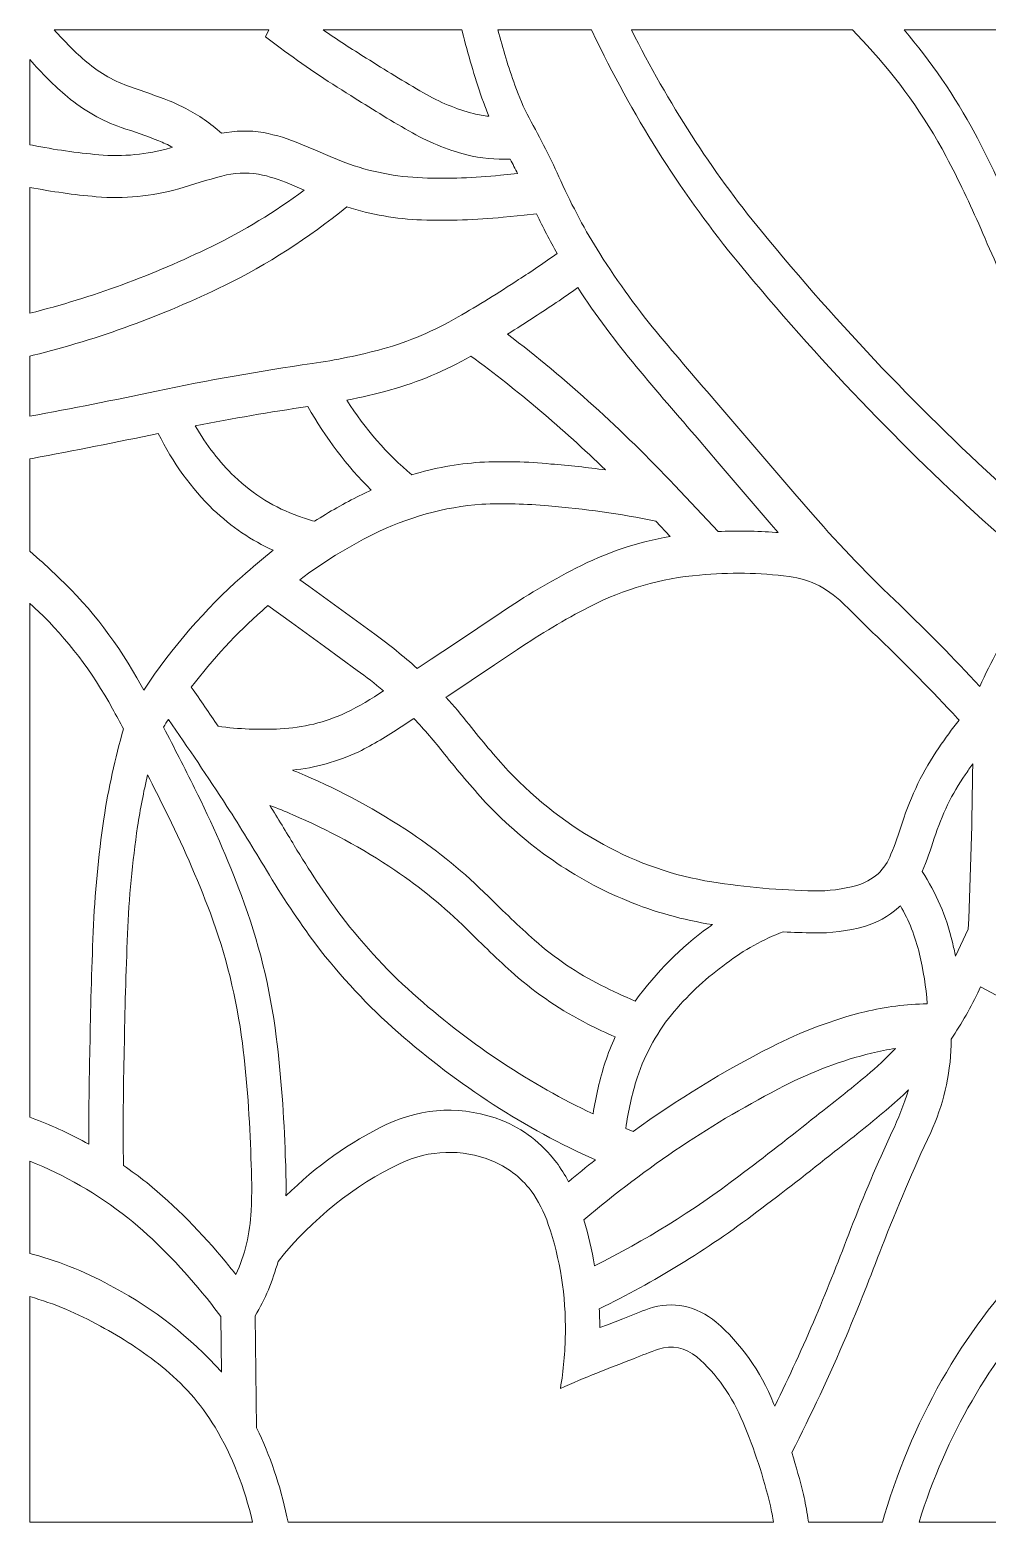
# Model space of a CAD drawing. Header units: millimetres. Extents: x -1200 to 1200, y -590 to 590.
# Drawn here: x -1200 to -443, y -590 to 590 of the extents above; entities that cross this region are included whole.
import ezdxf

# ---------------------------------------------------------------- set-up
doc = ezdxf.new("R2010")
doc.units = ezdxf.units.MM
doc.header["$MEASUREMENT"] = 0
doc.layers.add('Layer 1', color=7, linetype='Continuous')

msp = doc.modelspace()

# ---------------------------------------------------------------- linework, layer by layer
at = {"layer": 'Layer 1', "color": 250, "lineweight": 9}
for points, knots in [([(-814.572, 476.2654), (-814.572, 476.2654), (-828.1441, 474.9803), (-828.1441, 474.9803), (-848.5998, 472.8612), (-869.1363, 472.1714), (-889.6545, 472.9198), (-910.5185, 473.6458), (-931.2206, 477.7082), (-951.2237, 485.0124), (-951.2237, 485.0124), (-962.8017, 489.8189), (-962.8017, 489.8189), (-962.8017, 489.8189), (-974.365, 494.693), (-974.365, 494.693), (-974.365, 494.693), (-985.9062, 499.6346), (-985.9062, 499.6346), (-995.4976, 503.7466), (-1005.3723, 506.7766), (-1015.4124, 508.6973), (-1026.4386, 510.564), (-1037.6303, 510.3746), (-1048.6123, 508.1337), (-1057.2802, 516.0738), (-1066.7207, 522.6567), (-1076.7168, 527.7336), (-1081.0764, 530.0511), (-1085.5171, 532.1207), (-1090.0313, 533.9333), (-1100.156, 537.7477), (-1110.325, 541.3818), (-1120.5344, 544.8401), (-1132.7894, 549.0107), (-1144.4116, 555.5981), (-1154.9447, 564.3407), (-1164.0505, 572.1004), (-1172.6852, 580.6582), (-1180.7865, 589.9419), (-1180.7865, 589.9419), (-1011.1447, 589.9373), (-1011.1447, 589.9373), (-1011.1447, 589.9373), (-1013.9223, 584.3013), (-1013.9223, 584.3013), (-1013.9223, 584.3013), (-1002.3075, 575.703), (-1002.3075, 575.703), (-984.1145, 562.2351), (-965.4911, 549.6645), (-946.4776, 538.0182), (-931.3015, 528.2746), (-915.9524, 518.9459), (-900.4414, 510.0319), (-885.8614, 501.5328), (-870.5123, 495.1844), (-854.7106, 491.1174), (-843.416, 488.4077), (-831.9151, 487.2443), (-820.4107, 487.6502), (-818.4314, 483.8808), (-816.4814, 480.0843), (-814.572, 476.2609)], [0, 0, 0, 0, 0.047619048, 0.047619048, 0.047619048, 0.095238095, 0.095238095, 0.095238095, 0.142857143, 0.142857143, 0.142857143, 0.19047619, 0.19047619, 0.19047619, 0.238095238, 0.238095238, 0.238095238, 0.285714286, 0.285714286, 0.285714286, 0.333333333, 0.333333333, 0.333333333, 0.380952381, 0.380952381, 0.380952381, 0.428571429, 0.428571429, 0.428571429, 0.476190476, 0.476190476, 0.476190476, 0.523809524, 0.523809524, 0.523809524, 0.571428571, 0.571428571, 0.571428571, 0.619047619, 0.619047619, 0.619047619, 0.666666667, 0.666666667, 0.666666667, 0.714285714, 0.714285714, 0.714285714, 0.761904762, 0.761904762, 0.761904762, 0.80952381, 0.80952381, 0.80952381, 0.857142857, 0.857142857, 0.857142857, 0.904761905, 0.904761905, 0.904761905, 0.952380952, 0.952380952, 0.952380952, 1, 1, 1, 1]), ([(-837.2646, 521.5701), (-841.3078, 522.0479), (-845.329, 522.7648), (-849.3135, 523.7162), (-862.9812, 527.2557), (-876.2589, 532.7609), (-888.8744, 540.1193), (-904.1243, 548.8845), (-919.2158, 558.0599), (-934.138, 567.6457), (-945.6977, 574.72), (-957.1102, 582.1506), (-968.3645, 589.9283), (-968.3645, 589.9283), (-858.5516, 589.9373), (-858.5516, 589.9373), (-858.5516, 589.9373), (-857.3375, 585.0724), (-857.3375, 585.0724), (-852.8969, 567.2985), (-847.6432, 549.8448), (-841.6022, 532.7925), (-840.2372, 529.005), (-838.7913, 525.2673), (-837.2646, 521.579)], [0, 0, 0, 0, 0.125, 0.125, 0.125, 0.25, 0.25, 0.25, 0.375, 0.375, 0.375, 0.5, 0.5, 0.5, 0.625, 0.625, 0.625, 0.75, 0.75, 0.75, 0.875, 0.875, 0.875, 1, 1, 1, 1]), ([(-830.1456, 589.9373), (-830.1456, 589.9373), (-756.233, 589.9373), (-756.233, 589.9373), (-756.233, 589.9373), (-752.0941, 581.4247), (-752.0941, 581.4247), (-720.8551, 517.1604), (-683.1188, 458.0136), (-639.7574, 405.3641), (-577.6068, 329.8998), (-511.023, 260.1438), (-440.5284, 196.6415), (-426.2316, 183.8726), (-411.6772, 171.5409), (-396.8799, 159.6647), (-404.9077, 149.335), (-412.4718, 138.4777), (-419.5357, 127.138), (-430.4, 109.1478), (-440.3592, 90.3685), (-449.3546, 70.8904), (-469.8286, 92.9927), (-490.814, 114.369), (-512.2923, 134.9924), (-536.1843, 157.5501), (-559.2005, 181.4693), (-581.2749, 206.6557), (-581.2749, 206.6557), (-595.5791, 223.1625), (-595.5791, 223.1625), (-595.5791, 223.1625), (-609.8355, 239.7009), (-609.8355, 239.7009), (-609.8355, 239.7009), (-624.0478, 256.2933), (-624.0478, 256.2933), (-624.0478, 256.2933), (-638.2195, 272.9399), (-638.2195, 272.9399), (-638.2195, 272.9399), (-652.3508, 289.6316), (-652.3508, 289.6316), (-669.0501, 308.6498), (-685.5397, 327.943), (-701.8048, 347.5159), (-718.9604, 367.9859), (-734.9606, 389.8627), (-749.6953, 412.993), (-761.1041, 431.2042), (-771.3798, 450.4433), (-780.4303, 470.5436), (-788.1489, 487.5825), (-796.5151, 504.1705), (-805.5032, 520.2489), (-809.7562, 528.5272), (-813.5087, 537.175), (-816.739, 546.1251), (-821.8051, 560.4406), (-826.2789, 575.0628), (-830.1418, 589.9373)], [0, 0, 0, 0, 0.05, 0.05, 0.05, 0.1, 0.1, 0.1, 0.15, 0.15, 0.15, 0.2, 0.2, 0.2, 0.25, 0.25, 0.25, 0.3, 0.3, 0.3, 0.35, 0.35, 0.35, 0.4, 0.4, 0.4, 0.45, 0.45, 0.45, 0.5, 0.5, 0.5, 0.55, 0.55, 0.55, 0.6, 0.6, 0.6, 0.65, 0.65, 0.65, 0.7, 0.7, 0.7, 0.75, 0.75, 0.75, 0.8, 0.8, 0.8, 0.85, 0.85, 0.85, 0.9, 0.9, 0.9, 0.95, 0.95, 0.95, 1, 1, 1, 1]), ([(-724.582, 589.9373), (-724.582, 589.9373), (-549.8225, 589.9373), (-549.8225, 589.9373), (-549.8225, 589.9373), (-538.2187, 577.4434), (-538.2187, 577.4434), (-514.3158, 551.716), (-493.3084, 522.1968), (-475.7555, 489.6836), (-466.0575, 471.2154), (-456.9886, 452.2649), (-448.5672, 432.8769), (-439.3475, 411.5006), (-429.8187, 390.3316), (-419.9845, 369.3701), (-405.6656, 338.4441), (-388.5211, 309.6237), (-368.8785, 283.4544), (-356.9952, 267.7773), (-344.4459, 252.8801), (-331.2859, 238.8216), (-337.0142, 231.1025), (-342.8639, 223.5186), (-348.8313, 216.0746), (-358.0363, 205.0235), (-367.3775, 194.1437), (-376.8512, 183.4352), (-393.0464, 196.2132), (-408.9326, 209.5684), (-424.4951, 223.4781), (-494.3863, 286.4438), (-560.3668, 355.7129), (-621.866, 430.6902), (-661.1439, 478.5784), (-695.6351, 532.0486), (-724.5857, 589.9419)], [0, 0, 0, 0, 0.083333333, 0.083333333, 0.083333333, 0.166666667, 0.166666667, 0.166666667, 0.25, 0.25, 0.25, 0.333333333, 0.333333333, 0.333333333, 0.416666667, 0.416666667, 0.416666667, 0.5, 0.5, 0.5, 0.583333333, 0.583333333, 0.583333333, 0.666666667, 0.666666667, 0.666666667, 0.75, 0.75, 0.75, 0.833333333, 0.833333333, 0.833333333, 0.916666667, 0.916666667, 0.916666667, 1, 1, 1, 1]), ([(-221.7636, 501.641), (-214.6225, 492.0958), (-208.3424, 481.6309), (-203.0298, 470.4354), (-196.3339, 455.0468), (-191.9522, 438.2965), (-190.1053, 421.0052), (-188.5048, 407.1135), (-187.8058, 393.0866), (-188.0119, 379.0596), (-213.872, 370.5469), (-237.7492, 354.7706), (-257.7559, 332.9568), (-277.5126, 311.4182), (-296.0882, 288.3059), (-313.3577, 263.7644), (-325.8114, 277.088), (-337.6911, 291.1961), (-348.949, 306.0302), (-367.1972, 330.3552), (-383.1276, 357.1557), (-396.4348, 385.8995), (-406.1181, 406.5499), (-415.5071, 427.4077), (-424.5907, 448.4685), (-433.3911, 468.7311), (-442.872, 488.5338), (-453.0115, 507.8361), (-469.1296, 537.7207), (-487.959, 565.2605), (-509.1468, 589.9373), (-509.1468, 589.9373), (-283.9399, 589.9373), (-283.9399, 589.9373), (-283.9399, 589.9373), (-276.6554, 579.2695), (-276.6554, 579.2695), (-276.6554, 579.2695), (-261.1922, 556.6532), (-261.1922, 556.6532), (-261.1922, 556.6532), (-245.7034, 534.073), (-245.7034, 534.073), (-245.7034, 534.073), (-233.7206, 517.8638), (-233.7206, 517.8638), (-233.7206, 517.8638), (-221.7636, 501.641), (-221.7636, 501.641)], [0, 0, 0, 0, 0.0625, 0.0625, 0.0625, 0.125, 0.125, 0.125, 0.1875, 0.1875, 0.1875, 0.25, 0.25, 0.25, 0.3125, 0.3125, 0.3125, 0.375, 0.375, 0.375, 0.4375, 0.4375, 0.4375, 0.5, 0.5, 0.5, 0.5625, 0.5625, 0.5625, 0.625, 0.625, 0.625, 0.6875, 0.6875, 0.6875, 0.75, 0.75, 0.75, 0.8125, 0.8125, 0.8125, 0.875, 0.875, 0.875, 0.9375, 0.9375, 0.9375, 1, 1, 1, 1]), ([(-1197.8832, 498.6742), (-1197.8832, 498.6742), (-1200.0501, 499.098), (-1200.0501, 499.098), (-1200.0501, 499.098), (-1200.0501, 566.4869), (-1200.0501, 566.4869), (-1190.7495, 555.7379), (-1180.805, 545.8545), (-1170.3012, 536.9181), (-1157.292, 526.0924), (-1142.9363, 517.945), (-1127.7822, 512.7869), (-1117.9002, 509.4413), (-1108.055, 505.9199), (-1098.2503, 502.2317), (-1094.5381, 500.7303), (-1090.8848, 499.0214), (-1087.3014, 497.1096), (-1087.3014, 497.1096), (-1088.8761, 496.6047), (-1088.8761, 496.6047), (-1107.4443, 491.3203), (-1126.5644, 489.4987), (-1145.5815, 491.1986), (-1163.0939, 492.7406), (-1180.5474, 495.2385), (-1197.8832, 498.6742)], [0, 0, 0, 0, 0.111111111, 0.111111111, 0.111111111, 0.222222222, 0.222222222, 0.222222222, 0.333333333, 0.333333333, 0.333333333, 0.444444444, 0.444444444, 0.444444444, 0.555555556, 0.555555556, 0.555555556, 0.666666667, 0.666666667, 0.666666667, 0.777777778, 0.777777778, 0.777777778, 0.888888889, 0.888888889, 0.888888889, 1, 1, 1, 1]), ([(-983.1984, 463.2439), (-1006.5091, 445.9886), (-1030.9344, 431.0959), (-1056.2206, 418.7147), (-1102.8087, 395.9948), (-1150.9383, 378.3112), (-1200.0428, 365.8758), (-1200.0428, 365.8758), (-1200.0501, 465.4126), (-1200.0501, 465.4126), (-1182.6371, 462.04), (-1165.1174, 459.5737), (-1147.5351, 458.0227), (-1125.6778, 456.0703), (-1103.71, 458.1895), (-1082.3678, 464.3125), (-1071.0694, 467.9331), (-1059.7121, 471.2786), (-1048.3033, 474.3401), (-1038.7965, 476.8966), (-1028.9955, 477.3881), (-1019.3527, 475.7874), (-1011.0306, 474.1733), (-1002.8447, 471.6528), (-994.8906, 468.2486), (-994.8906, 468.2486), (-983.1984, 463.2439), (-983.1984, 463.2439)], [0, 0, 0, 0, 0.111111111, 0.111111111, 0.111111111, 0.222222222, 0.222222222, 0.222222222, 0.333333333, 0.333333333, 0.333333333, 0.444444444, 0.444444444, 0.444444444, 0.555555556, 0.555555556, 0.555555556, 0.666666667, 0.666666667, 0.666666667, 0.777777778, 0.777777778, 0.777777778, 0.888888889, 0.888888889, 0.888888889, 1, 1, 1, 1]), ([(-783.3073, 413.0697), (-793.3659, 405.8961), (-803.568, 399.0156), (-813.895, 392.4463), (-829.5863, 382.0624), (-845.513, 372.2197), (-861.6567, 362.9361), (-880.6408, 351.8668), (-900.5666, 343.4038), (-921.0701, 337.6911), (-939.5611, 332.6773), (-958.2507, 328.8223), (-977.0618, 326.135), (-1018.2085, 320.1698), (-1059.2154, 312.8926), (-1100.0531, 304.3078), (-1133.3266, 297.2379), (-1166.6589, 290.6009), (-1200.0501, 284.4058), (-1200.0501, 284.4058), (-1200.0501, 331.9288), (-1200.0501, 331.9288), (-1200.0501, 331.9288), (-1197.3497, 332.6051), (-1197.3497, 332.6051), (-1145.7103, 345.4643), (-1095.1194, 363.9415), (-1046.1584, 387.8248), (-1012.3183, 404.3902), (-979.9756, 425.2074), (-949.6417, 449.9564), (-930.2861, 443.8154), (-910.4302, 440.3661), (-890.4455, 439.6762), (-868.9413, 438.8917), (-847.4224, 439.6086), (-825.9882, 441.8224), (-825.9882, 441.8224), (-809.4545, 443.3915), (-809.4545, 443.3915), (-809.4545, 443.3915), (-799.5209, 444.3834), (-799.5209, 444.3834), (-794.4402, 433.7021), (-789.0283, 423.2596), (-783.3, 413.0787)], [0, 0, 0, 0, 0.066666667, 0.066666667, 0.066666667, 0.133333333, 0.133333333, 0.133333333, 0.2, 0.2, 0.2, 0.266666667, 0.266666667, 0.266666667, 0.333333333, 0.333333333, 0.333333333, 0.4, 0.4, 0.4, 0.466666667, 0.466666667, 0.466666667, 0.533333333, 0.533333333, 0.533333333, 0.6, 0.6, 0.6, 0.666666667, 0.666666667, 0.666666667, 0.733333333, 0.733333333, 0.733333333, 0.8, 0.8, 0.8, 0.866666667, 0.866666667, 0.866666667, 0.933333333, 0.933333333, 0.933333333, 1, 1, 1, 1]), ([(-608.5883, 192.4889), (-609.2174, 192.543), (-609.8466, 192.5926), (-610.4757, 192.6377), (-625.6923, 193.7785), (-640.9457, 193.9813), (-656.1807, 193.2464), (-656.1807, 193.2464), (-690.4439, 229.7183), (-690.4439, 229.7183), (-731.8335, 273.7876), (-775.9896, 313.7763), (-822.5151, 349.3284), (-815.3704, 353.8102), (-808.2661, 358.3821), (-801.1986, 363.0442), (-789.6464, 370.4027), (-778.2522, 378.1263), (-767.0274, 386.2151), (-752.6753, 364.2346), (-737.2306, 343.3678), (-720.7742, 323.7273), (-704.4097, 304.0462), (-687.8318, 284.6403), (-671.0368, 265.5094), (-671.0368, 265.5094), (-656.8614, 248.7681), (-656.8614, 248.7681), (-656.8614, 248.7681), (-642.6639, 232.0944), (-642.6639, 232.0944), (-642.6639, 232.0944), (-628.4222, 215.4659), (-628.4222, 215.4659), (-628.4222, 215.4659), (-614.1437, 198.9005), (-614.1437, 198.9005), (-614.1437, 198.9005), (-608.5883, 192.4889), (-608.5883, 192.4889)], [0, 0, 0, 0, 0.076923077, 0.076923077, 0.076923077, 0.153846154, 0.153846154, 0.153846154, 0.230769231, 0.230769231, 0.230769231, 0.307692308, 0.307692308, 0.307692308, 0.384615385, 0.384615385, 0.384615385, 0.461538462, 0.461538462, 0.461538462, 0.538461538, 0.538461538, 0.538461538, 0.615384615, 0.615384615, 0.615384615, 0.692307692, 0.692307692, 0.692307692, 0.769230769, 0.769230769, 0.769230769, 0.846153846, 0.846153846, 0.846153846, 0.923076923, 0.923076923, 0.923076923, 1, 1, 1, 1]), ([(-851.4841, 332.0641), (-814.4837, 304.8308), (-778.9292, 274.7344), (-745.0486, 241.9688), (-759.419, 243.9662), (-773.8227, 245.5353), (-788.2557, 246.6669), (-806.9085, 248.5427), (-825.635, 249.0025), (-844.332, 248.0421), (-862.4735, 246.7661), (-880.4788, 243.4477), (-898.1236, 238.1228), (-917.6706, 254.4447), (-935.0468, 274.3782), (-949.6233, 297.2064), (-938.06, 299.4518), (-926.5555, 302.1345), (-915.1247, 305.2411), (-893.179, 311.3415), (-871.8404, 320.3276), (-851.4731, 332.0506)], [0, 0, 0, 0, 0.142857143, 0.142857143, 0.142857143, 0.285714286, 0.285714286, 0.285714286, 0.428571429, 0.428571429, 0.428571429, 0.571428571, 0.571428571, 0.571428571, 0.714285714, 0.714285714, 0.714285714, 0.857142857, 0.857142857, 0.857142857, 1, 1, 1, 1]), ([(-930.2861, 226.012), (-933.2588, 224.6594), (-936.2131, 223.2526), (-939.149, 221.7828), (-951.4002, 215.6778), (-963.4161, 208.883), (-975.1523, 201.4119), (-979.4311, 202.5752), (-983.6694, 203.9323), (-987.8635, 205.4744), (-1006.1595, 211.931), (-1023.3077, 222.5448), (-1038.4065, 236.7611), (-1050.2053, 248.2676), (-1060.6207, 261.758), (-1069.3475, 276.8265), (-1039.7421, 282.6338), (-1010.0483, 287.7424), (-980.2846, 292.161), (-966.2858, 267.2858), (-949.4467, 245.0122), (-930.2788, 226.0076)], [0, 0, 0, 0, 0.142857143, 0.142857143, 0.142857143, 0.285714286, 0.285714286, 0.285714286, 0.428571429, 0.428571429, 0.428571429, 0.571428571, 0.571428571, 0.571428571, 0.714285714, 0.714285714, 0.714285714, 0.857142857, 0.857142857, 0.857142857, 1, 1, 1, 1]), ([(-1192.1438, 170.7068), (-1192.1438, 170.7068), (-1200.0501, 177.6504), (-1200.0501, 177.6504), (-1200.0501, 177.6504), (-1200.0501, 250.7655), (-1200.0501, 250.7655), (-1200.0501, 250.7655), (-1198.0267, 251.1397), (-1198.0267, 251.1397), (-1164.8231, 257.2807), (-1131.6747, 263.8546), (-1098.5851, 270.8613), (-1087.1174, 247.7716), (-1072.4048, 227.3557), (-1055.1242, 210.5558), (-1040.7244, 196.9616), (-1024.7278, 186.136), (-1007.668, 178.4485), (-1016.0673, 171.9061), (-1024.2753, 165.0076), (-1032.2773, 157.7619), (-1061.3382, 132.1428), (-1087.489, 101.9201), (-1110.0564, 67.865), (-1110.0564, 67.865), (-1112.091, 71.6028), (-1112.091, 71.6028), (-1129.7652, 103.8589), (-1151.5159, 132.4404), (-1176.5446, 156.2831), (-1181.6512, 161.2427), (-1186.8533, 166.0491), (-1192.1438, 170.7068)], [0, 0, 0, 0, 0.090909091, 0.090909091, 0.090909091, 0.181818182, 0.181818182, 0.181818182, 0.272727273, 0.272727273, 0.272727273, 0.363636364, 0.363636364, 0.363636364, 0.454545455, 0.454545455, 0.454545455, 0.545454545, 0.545454545, 0.545454545, 0.636363636, 0.636363636, 0.636363636, 0.727272727, 0.727272727, 0.727272727, 0.818181818, 0.818181818, 0.818181818, 0.909090909, 0.909090909, 0.909090909, 1, 1, 1, 1]), ([(-827.6584, 129.2616), (-827.6584, 129.2616), (-846.0097, 116.912), (-846.0097, 116.912), (-846.0097, 116.912), (-864.3792, 104.6255), (-864.3792, 104.6255), (-864.3792, 104.6255), (-882.7709, 92.3975), (-882.7709, 92.3975), (-882.7709, 92.3975), (-893.9259, 85.0256), (-893.9259, 85.0256), (-904.7313, 94.715), (-915.9156, 103.7597), (-927.4348, 112.1326), (-927.4348, 112.1326), (-953.4789, 131.0922), (-953.4789, 131.0922), (-953.4789, 131.0922), (-979.5562, 149.9933), (-979.5562, 149.9933), (-979.5562, 149.9933), (-986.7892, 155.21), (-986.7892, 155.21), (-968.3203, 169.0205), (-948.9684, 180.9824), (-928.9285, 190.974), (-901.5452, 204.6538), (-872.4989, 212.711), (-842.9781, 214.8211), (-825.3922, 215.7184), (-807.7731, 215.272), (-790.2313, 213.491), (-761.7958, 211.2817), (-733.467, 207.2959), (-705.3662, 201.5471), (-705.3662, 201.5471), (-693.9537, 189.4049), (-693.9537, 189.4049), (-719.6446, 185.0313), (-744.7544, 176.5773), (-768.6572, 164.2501), (-788.8296, 153.9114), (-808.5237, 142.229), (-827.6584, 129.2616)], [0, 0, 0, 0, 0.066666667, 0.066666667, 0.066666667, 0.133333333, 0.133333333, 0.133333333, 0.2, 0.2, 0.2, 0.266666667, 0.266666667, 0.266666667, 0.333333333, 0.333333333, 0.333333333, 0.4, 0.4, 0.4, 0.466666667, 0.466666667, 0.466666667, 0.533333333, 0.533333333, 0.533333333, 0.6, 0.6, 0.6, 0.666666667, 0.666666667, 0.666666667, 0.733333333, 0.733333333, 0.733333333, 0.8, 0.8, 0.8, 0.866666667, 0.866666667, 0.866666667, 0.933333333, 0.933333333, 0.933333333, 1, 1, 1, 1]), ([(-554.4765, 133.6758), (-546.0589, 125.1676), (-537.5234, 116.8309), (-528.8813, 108.6654), (-507.7451, 88.3621), (-487.0871, 67.3194), (-466.9368, 45.5598), (-466.9368, 45.5598), (-465.616, 44.1486), (-465.616, 44.1486), (-471.2597, 37.2005), (-476.6017, 29.9007), (-481.631, 22.2807), (-493.967, 4.5566), (-503.7753, -15.5798), (-510.6478, -37.2988), (-513.2121, -45.6943), (-516.1664, -53.9048), (-519.4959, -61.8854), (-521.8727, -67.9047), (-525.3678, -73.162), (-529.698, -77.229), (-534.7236, -81.6341), (-540.4152, -84.7768), (-546.4342, -86.4811), (-557.5045, -89.6102), (-568.8507, -91.0575), (-580.208, -90.7961), (-607.2381, -90.3271), (-634.2278, -87.96), (-661.0335, -83.6992), (-720.4983, -74.2577), (-776.4495, -43.7239), (-821.9743, 4.1057), (-832.6546, 15.8422), (-842.9854, 28.0476), (-852.9447, 40.7038), (-858.8164, 48.1524), (-864.8944, 55.3485), (-871.1708, 62.2921), (-871.1708, 62.2921), (-869.6919, 63.2479), (-869.6919, 63.2479), (-869.6919, 63.2479), (-851.2855, 75.4894), (-851.2855, 75.4894), (-851.2855, 75.4894), (-832.9085, 87.7805), (-832.9085, 87.7805), (-832.9085, 87.7805), (-814.5537, 100.1346), (-814.5537, 100.1346), (-796.2687, 112.5294), (-777.4465, 123.6932), (-758.1682, 133.5721), (-730.3949, 147.8966), (-700.863, 156.4589), (-670.794, 158.8982), (-647.1928, 161.1075), (-623.4738, 160.7333), (-599.9278, 157.789), (-583.3904, 155.7195), (-567.7507, 147.5314), (-555.0984, 134.3251), (-555.0984, 134.3251), (-554.5023, 133.6938), (-554.5023, 133.6938)], [0, 0, 0, 0, 0.045454545, 0.045454545, 0.045454545, 0.090909091, 0.090909091, 0.090909091, 0.136363636, 0.136363636, 0.136363636, 0.181818182, 0.181818182, 0.181818182, 0.227272727, 0.227272727, 0.227272727, 0.272727273, 0.272727273, 0.272727273, 0.318181818, 0.318181818, 0.318181818, 0.363636364, 0.363636364, 0.363636364, 0.409090909, 0.409090909, 0.409090909, 0.454545455, 0.454545455, 0.454545455, 0.5, 0.5, 0.5, 0.545454545, 0.545454545, 0.545454545, 0.590909091, 0.590909091, 0.590909091, 0.636363636, 0.636363636, 0.636363636, 0.681818182, 0.681818182, 0.681818182, 0.727272727, 0.727272727, 0.727272727, 0.772727273, 0.772727273, 0.772727273, 0.818181818, 0.818181818, 0.818181818, 0.863636364, 0.863636364, 0.863636364, 0.909090909, 0.909090909, 0.909090909, 0.954545455, 0.954545455, 0.954545455, 1, 1, 1, 1]), ([(-1200.0391, 136.5209), (-1197.7728, 134.4153), (-1195.5212, 132.2781), (-1193.2916, 130.1093), (-1170.5329, 108.4625), (-1150.7433, 82.4826), (-1134.6805, 53.1707), (-1131.7814, 47.8548), (-1128.9043, 42.5254), (-1126.042, 37.178), (-1132.7379, 14.0116), (-1137.9364, -9.7634), (-1141.5934, -33.9308), (-1145.9716, -63.4184), (-1148.7603, -93.2263), (-1149.9449, -123.1604), (-1151.2546, -153.9286), (-1152.123, -184.7239), (-1152.5534, -215.5327), (-1153.2376, -240.6964), (-1153.5136, -265.8782), (-1153.3812, -291.0555), (-1167.2623, -283.3905), (-1181.515, -276.7941), (-1196.0657, -271.3114), (-1196.0657, -271.3114), (-1200.0501, -269.8099), (-1200.0501, -269.8099), (-1200.0501, -269.8099), (-1200.0501, 136.5299), (-1200.0501, 136.5299)], [0, 0, 0, 0, 0.1, 0.1, 0.1, 0.2, 0.2, 0.2, 0.3, 0.3, 0.3, 0.4, 0.4, 0.4, 0.5, 0.5, 0.5, 0.6, 0.6, 0.6, 0.7, 0.7, 0.7, 0.8, 0.8, 0.8, 0.9, 0.9, 0.9, 1, 1, 1, 1]), ([(-920.6212, 67.4231), (-930.1168, 60.9304), (-939.9289, 55.1591), (-950.0022, 50.1453), (-966.6978, 42.4127), (-984.3132, 38.0707), (-1002.1457, 37.2861), (-1018.5506, 36.4295), (-1034.9887, 37.1013), (-1051.3091, 39.3016), (-1058.2992, 49.6449), (-1065.3448, 59.9385), (-1072.4416, 70.1781), (-1055.4333, 92.668), (-1036.6149, 113.0118), (-1016.2844, 130.8848), (-1014.8421, 132.1969), (-1013.3926, 133.491), (-1011.9357, 134.776), (-1011.9357, 134.776), (-993.3417, 121.3396), (-993.3417, 121.3396), (-993.3417, 121.3396), (-967.3013, 102.4657), (-967.3013, 102.4657), (-967.3013, 102.4657), (-941.2938, 83.5331), (-941.2938, 83.5331), (-934.2669, 78.4247), (-927.3722, 73.0501), (-920.6212, 67.4141)], [0, 0, 0, 0, 0.1, 0.1, 0.1, 0.2, 0.2, 0.2, 0.3, 0.3, 0.3, 0.4, 0.4, 0.4, 0.5, 0.5, 0.5, 0.6, 0.6, 0.6, 0.7, 0.7, 0.7, 0.8, 0.8, 0.8, 0.9, 0.9, 0.9, 1, 1, 1, 1]), ([(-997.6609, -332.0452), (-997.4622, -321.4946), (-997.6462, -310.9394), (-998.2127, -300.4113), (-999.0994, -268.8811), (-1001.454, -237.4366), (-1005.2582, -206.2355), (-1010.155, -167.6174), (-1019.4152, -130.0363), (-1032.7813, -94.5564), (-1043.7339, -65.3708), (-1056.1176, -37.0283), (-1069.8699, -9.6823), (-1077.883, 6.5269), (-1086.0652, 22.6055), (-1094.4204, 38.5532), (-1093.1401, 40.6632), (-1091.8266, 42.7418), (-1090.4801, 44.7888), (-1074.7999, 22.123), (-1059.3883, -0.8179), (-1044.2489, -24.0293), (-1033.6385, -40.6714), (-1023.2267, -57.5074), (-1013.021, -74.5282), (-1000.8875, -94.863), (-987.8745, -114.3863), (-974.034, -133.0166), (-954.2957, -158.8116), (-932.5303, -182.1584), (-909.0542, -202.7231), (-861.046, -244.8761), (-808.5751, -278.7734), (-753.0653, -303.4863), (-760.2248, -309.1133), (-767.3144, -314.8711), (-774.3377, -320.7552), (-777.2185, -315.3626), (-780.4265, -310.2451), (-783.9327, -305.4432), (-795.6837, -290.1447), (-810.4294, -278.796), (-826.7754, -272.4701), (-856.701, -260.4857), (-889.0732, -261.5949), (-918.3953, -275.6354), (-947.0258, -289.3376), (-973.7543, -308.3558), (-997.6609, -332.0363)], [0, 0, 0, 0, 0.0625, 0.0625, 0.0625, 0.125, 0.125, 0.125, 0.1875, 0.1875, 0.1875, 0.25, 0.25, 0.25, 0.3125, 0.3125, 0.3125, 0.375, 0.375, 0.375, 0.4375, 0.4375, 0.4375, 0.5, 0.5, 0.5, 0.5625, 0.5625, 0.5625, 0.625, 0.625, 0.625, 0.6875, 0.6875, 0.6875, 0.75, 0.75, 0.75, 0.8125, 0.8125, 0.8125, 0.875, 0.875, 0.875, 0.9375, 0.9375, 0.9375, 1, 1, 1, 1]), ([(-906.5745, 38.9499), (-906.5745, 38.9499), (-896.6594, 45.4606), (-896.6594, 45.4606), (-888.2417, 36.6594), (-880.1772, 27.3713), (-872.4879, 17.6232), (-861.9989, 4.2951), (-851.1163, -8.5596), (-839.8583, -20.9182), (-807.0852, -55.4107), (-769.1724, -81.7694), (-728.1948, -98.5422), (-706.2418, -107.5464), (-683.6265, -113.8812), (-660.6619, -117.4568), (-661.6994, -118.2232), (-662.7294, -118.9942), (-663.7596, -119.7742), (-685.411, -135.3072), (-704.9247, -154.9205), (-721.5909, -177.902), (-730.726, -174.056), (-739.7656, -169.8628), (-748.6946, -165.3314), (-767.274, -156.0342), (-784.9188, -144.1264), (-801.2612, -129.847), (-813.6302, -118.7012), (-825.7564, -107.163), (-837.6324, -95.2372), (-856.6864, -76.4219), (-877.0537, -59.6987), (-898.5026, -45.2569), (-925.6137, -27.0909), (-953.9168, -11.7428), (-983.1175, 0.6385), (-986.2189, 2.0317), (-989.3388, 3.3753), (-992.4734, 4.6693), (-974.5417, 6.4638), (-956.9152, 11.3469), (-940.0981, 19.1787), (-928.59, 24.8823), (-917.3947, 31.4878), (-906.5745, 38.9499)], [0, 0, 0, 0, 0.066666667, 0.066666667, 0.066666667, 0.133333333, 0.133333333, 0.133333333, 0.2, 0.2, 0.2, 0.266666667, 0.266666667, 0.266666667, 0.333333333, 0.333333333, 0.333333333, 0.4, 0.4, 0.4, 0.466666667, 0.466666667, 0.466666667, 0.533333333, 0.533333333, 0.533333333, 0.6, 0.6, 0.6, 0.666666667, 0.666666667, 0.666666667, 0.733333333, 0.733333333, 0.733333333, 0.8, 0.8, 0.8, 0.866666667, 0.866666667, 0.866666667, 0.933333333, 0.933333333, 0.933333333, 1, 1, 1, 1]), ([(-1126.0935, -307.9005), (-1126.4762, -277.3396), (-1126.2481, -246.7698), (-1125.4165, -216.2225), (-1124.9971, -185.7654), (-1124.1399, -155.3218), (-1122.8412, -124.9008), (-1121.7155, -96.4096), (-1119.0628, -68.04), (-1114.9017, -39.977), (-1112.8158, -26.2206), (-1110.1963, -12.5905), (-1107.0544, 0.8639), (-1102.3083, -8.4108), (-1097.6212, -17.726), (-1092.9966, -27.0909), (-1079.7998, -53.3187), (-1067.92, -80.5114), (-1057.4164, -108.5067), (-1045.1246, -141.1326), (-1036.6002, -175.7062), (-1032.0933, -211.2133), (-1028.4252, -241.3096), (-1026.1626, -271.636), (-1025.3238, -302.048), (-1024.5585, -315.9577), (-1024.5255, -329.9171), (-1025.2318, -343.8313), (-1025.9971, -361.533), (-1030.0808, -378.7882), (-1037.1594, -394.2445), (-1039.6464, -391.0612), (-1042.185, -387.9321), (-1044.7714, -384.8661), (-1064.0092, -361.2399), (-1085.094, -339.9943), (-1107.7276, -321.4315), (-1113.7391, -316.7198), (-1119.8612, -312.2244), (-1126.0899, -307.9636), (-1126.0899, -307.9636), (-1126.0935, -307.9005), (-1126.0935, -307.9005)], [0, 0, 0, 0, 0.071428571, 0.071428571, 0.071428571, 0.142857143, 0.142857143, 0.142857143, 0.214285714, 0.214285714, 0.214285714, 0.285714286, 0.285714286, 0.285714286, 0.357142857, 0.357142857, 0.357142857, 0.428571429, 0.428571429, 0.428571429, 0.5, 0.5, 0.5, 0.571428571, 0.571428571, 0.571428571, 0.642857143, 0.642857143, 0.642857143, 0.714285714, 0.714285714, 0.714285714, 0.785714286, 0.785714286, 0.785714286, 0.857142857, 0.857142857, 0.857142857, 0.928571429, 0.928571429, 0.928571429, 1, 1, 1, 1]), ([(-468.504, -142.4492), (-469.24, -138.7384), (-470.0529, -135.0547), (-470.9396, -131.398), (-475.7739, -111.0452), (-483.8643, -92.081), (-494.7469, -75.6058), (-491.2039, -67.0075), (-488.0472, -58.1747), (-485.2916, -49.1525), (-479.4861, -30.8603), (-471.1898, -13.898), (-460.7633, 1.0082), (-458.8392, 3.9028), (-456.8892, 6.7659), (-454.9099, 9.6065), (-455.3404, -33.9939), (-456.5103, -77.5852), (-458.4234, -121.1269), (-458.4234, -121.1269), (-468.504, -142.4492), (-468.504, -142.4492)], [0, 0, 0, 0, 0.142857143, 0.142857143, 0.142857143, 0.285714286, 0.285714286, 0.285714286, 0.428571429, 0.428571429, 0.428571429, 0.571428571, 0.571428571, 0.571428571, 0.714285714, 0.714285714, 0.714285714, 0.857142857, 0.857142857, 0.857142857, 1, 1, 1, 1]), ([(-737.4955, -206.3031), (-740.4241, -212.7463), (-743.0325, -219.4013), (-745.3172, -226.2276), (-749.5371, -239.47), (-752.7636, -253.1543), (-754.9564, -267.1136), (-804.0315, -243.9428), (-850.5128, -213.2106), (-893.2636, -175.6702), (-915.235, -156.431), (-935.6097, -134.5858), (-954.0933, -110.459), (-967.2313, -92.7574), (-979.5893, -74.2081), (-991.1121, -54.8923), (-997.4917, -44.2559), (-1003.9521, -33.6873), (-1010.4862, -23.1907), (-1004.3384, -25.4722), (-998.2422, -27.9746), (-992.2158, -30.7024), (-964.3764, -42.484), (-937.3867, -57.1151), (-911.5375, -74.429), (-891.5344, -87.9014), (-872.5321, -103.5019), (-854.7549, -121.0457), (-842.4741, -133.3683), (-829.9358, -145.2942), (-817.1511, -156.8143), (-799.0757, -172.6222), (-779.5693, -185.8015), (-759.0144, -196.0951), (-751.9027, -199.7022), (-744.7249, -203.1064), (-737.4882, -206.3076)], [0, 0, 0, 0, 0.083333333, 0.083333333, 0.083333333, 0.166666667, 0.166666667, 0.166666667, 0.25, 0.25, 0.25, 0.333333333, 0.333333333, 0.333333333, 0.416666667, 0.416666667, 0.416666667, 0.5, 0.5, 0.5, 0.583333333, 0.583333333, 0.583333333, 0.666666667, 0.666666667, 0.666666667, 0.75, 0.75, 0.75, 0.833333333, 0.833333333, 0.833333333, 0.916666667, 0.916666667, 0.916666667, 1, 1, 1, 1]), ([(-729.0594, -278.5705), (-727.2199, -264.9043), (-724.2251, -251.5041), (-720.1193, -238.5953), (-713.4675, -218.7565), (-703.4458, -200.87), (-690.7309, -186.1261), (-678.3324, -171.5716), (-664.5727, -158.8613), (-649.7424, -148.261), (-635.6663, -137.494), (-620.4865, -129.0579), (-604.6039, -123.1739), (-596.6277, -123.6203), (-588.6441, -123.9134), (-580.6605, -124.0487), (-567.0958, -124.3597), (-553.5532, -122.6238), (-540.3342, -118.886), (-530.6803, -116.1627), (-521.5783, -111.0903), (-513.5543, -103.9708), (-513.0613, -103.5109), (-512.5757, -103.0465), (-512.0937, -102.5731), (-505.3315, -114.1698), (-500.2176, -127.0966), (-496.9764, -140.7854), (-493.8639, -153.6085), (-491.8183, -166.7878), (-490.8765, -180.1114), (-507.4212, -180.445), (-523.9071, -182.5506), (-540.1539, -186.4102), (-565.5616, -192.6865), (-590.3953, -202.0287), (-614.3019, -214.2973), (-651.821, -233.4688), (-688.2217, -255.7605), (-723.2612, -281.0189), (-723.2612, -281.0189), (-729.0594, -278.5705), (-729.0594, -278.5705)], [0, 0, 0, 0, 0.071428571, 0.071428571, 0.071428571, 0.142857143, 0.142857143, 0.142857143, 0.214285714, 0.214285714, 0.214285714, 0.285714286, 0.285714286, 0.285714286, 0.357142857, 0.357142857, 0.357142857, 0.428571429, 0.428571429, 0.428571429, 0.5, 0.5, 0.5, 0.571428571, 0.571428571, 0.571428571, 0.642857143, 0.642857143, 0.642857143, 0.714285714, 0.714285714, 0.714285714, 0.785714286, 0.785714286, 0.785714286, 0.857142857, 0.857142857, 0.857142857, 0.928571429, 0.928571429, 0.928571429, 1, 1, 1, 1]), ([(-449.7003, -168.9881), (-449.7003, -168.9881), (-448.6188, -166.7112), (-448.6188, -166.7112), (-448.6188, -166.7112), (-436.4484, -173.3617), (-436.4484, -173.3617), (-436.4484, -173.3617), (-412.5271, -186.3561), (-412.5271, -186.3561), (-412.5271, -186.3561), (-388.5874, -199.3054), (-388.5874, -199.3054), (-388.5874, -199.3054), (-364.6293, -212.2052), (-364.6293, -212.2052), (-339.1958, -225.9301), (-313.1076, -237.7387), (-286.5005, -247.5814), (-261.7367, -256.3781), (-236.5719, -263.3894), (-211.1348, -268.579), (-230.6082, -271.9742), (-249.7541, -277.7094), (-268.3112, -285.7035), (-317.5298, -307.2467), (-363.4299, -338.7589), (-404.1278, -378.946), (-458.7177, -432.7183), (-500.3464, -503.6241), (-524.5768, -584.1607), (-524.5768, -584.1607), (-526.3059, -589.9095), (-526.3059, -589.9095), (-526.3059, -589.9095), (-584.6154, -589.9095), (-584.6154, -589.9095), (-584.6154, -589.9095), (-585.1121, -586.7488), (-585.1121, -586.7488), (-586.1092, -580.4499), (-587.3049, -574.1962), (-588.7029, -568.01), (-591.3556, -556.8057), (-594.4166, -545.7546), (-597.8748, -534.8838), (-582.5479, -504.7874), (-568.148, -474.0056), (-554.701, -442.5926), (-545.0398, -419.3), (-535.6949, -395.8135), (-526.6702, -372.1422), (-514.7573, -341.4371), (-501.9027, -311.2911), (-488.1283, -281.7808), (-478.2867, -260.6886), (-472.7129, -237.0263), (-471.8742, -212.7552), (-471.8484, -211.1501), (-471.8667, -209.5404), (-471.9256, -207.9353), (-463.6441, -195.7345), (-456.2123, -182.7084), (-449.7003, -168.9881)], [0, 0, 0, 0, 0.047619048, 0.047619048, 0.047619048, 0.095238095, 0.095238095, 0.095238095, 0.142857143, 0.142857143, 0.142857143, 0.19047619, 0.19047619, 0.19047619, 0.238095238, 0.238095238, 0.238095238, 0.285714286, 0.285714286, 0.285714286, 0.333333333, 0.333333333, 0.333333333, 0.380952381, 0.380952381, 0.380952381, 0.428571429, 0.428571429, 0.428571429, 0.476190476, 0.476190476, 0.476190476, 0.523809524, 0.523809524, 0.523809524, 0.571428571, 0.571428571, 0.571428571, 0.619047619, 0.619047619, 0.619047619, 0.666666667, 0.666666667, 0.666666667, 0.714285714, 0.714285714, 0.714285714, 0.761904762, 0.761904762, 0.761904762, 0.80952381, 0.80952381, 0.80952381, 0.857142857, 0.857142857, 0.857142857, 0.904761905, 0.904761905, 0.904761905, 0.952380952, 0.952380952, 0.952380952, 1, 1, 1, 1]), ([(-762.2409, -350.9237), (-712.5956, -308.933), (-659.4883, -273.4215), (-603.8129, -244.9798), (-581.5913, -233.5725), (-558.4977, -224.884), (-534.8818, -219.0405), (-528.6422, -217.5617), (-522.3583, -216.3668), (-516.0413, -215.4605), (-523.2266, -223.094), (-530.7797, -230.1864), (-538.6639, -236.7017), (-551.824, -247.7573), (-565.1606, -258.4882), (-578.6738, -268.8856), (-598.8572, -285.0903), (-619.2392, -300.9298), (-639.8089, -316.3906), (-676.0992, -343.8809), (-714.2254, -367.5703), (-753.7718, -387.1881), (-755.8357, -374.852), (-758.6722, -362.7323), (-762.2593, -350.9327)], [0, 0, 0, 0, 0.125, 0.125, 0.125, 0.25, 0.25, 0.25, 0.375, 0.375, 0.375, 0.5, 0.5, 0.5, 0.625, 0.625, 0.625, 0.75, 0.75, 0.75, 0.875, 0.875, 0.875, 1, 1, 1, 1]), ([(-749.6438, -436.1405), (-749.6548, -431.1537), (-749.7947, -426.1715), (-750.0633, -421.1937), (-706.7827, -400.2593), (-665.1098, -374.6537), (-625.5304, -344.679), (-604.8541, -329.1325), (-584.369, -313.2164), (-564.0753, -296.9305), (-550.3487, -286.3573), (-536.7912, -275.4505), (-523.4106, -264.219), (-517.2958, -259.16), (-511.3579, -253.7856), (-505.6111, -248.1134), (-509.3123, -259.6696), (-513.683, -270.892), (-518.6903, -281.6862), (-530.3051, -306.5704), (-541.1436, -331.9821), (-551.1874, -357.8718), (-560.0909, -381.223), (-569.3069, -404.3938), (-578.832, -427.3753), (-589.0966, -451.3398), (-599.9314, -474.9299), (-611.3182, -498.1188), (-611.6346, -497.438), (-611.94, -496.7436), (-612.2342, -496.0447), (-622.7234, -470.3038), (-638.3483, -448.2376), (-657.6671, -431.8932), (-673.0934, -418.8446), (-692.4379, -414.8769), (-710.4875, -421.0765), (-717.5219, -423.5067), (-724.49, -426.2211), (-731.3809, -429.2149), (-731.3809, -429.2149), (-737.4809, -431.4829), (-737.4809, -431.4829), (-737.4809, -431.4829), (-743.566, -433.7914), (-743.566, -433.7914), (-743.566, -433.7914), (-749.6438, -436.1405), (-749.6438, -436.1405)], [0, 0, 0, 0, 0.0625, 0.0625, 0.0625, 0.125, 0.125, 0.125, 0.1875, 0.1875, 0.1875, 0.25, 0.25, 0.25, 0.3125, 0.3125, 0.3125, 0.375, 0.375, 0.375, 0.4375, 0.4375, 0.4375, 0.5, 0.5, 0.5, 0.5625, 0.5625, 0.5625, 0.625, 0.625, 0.625, 0.6875, 0.6875, 0.6875, 0.75, 0.75, 0.75, 0.8125, 0.8125, 0.8125, 0.875, 0.875, 0.875, 0.9375, 0.9375, 0.9375, 1, 1, 1, 1]), ([(-1020.9126, -515.3064), (-1020.9126, -515.3064), (-1022.0973, -426.7531), (-1022.0973, -426.7531), (-1014.1615, -413.7226), (-1008.0175, -399.1906), (-1003.9116, -383.7254), (-976.5724, -349.9047), (-943.6889, -323.5506), (-907.4502, -306.408), (-884.2646, -295.4381), (-858.684, -294.64), (-835.0718, -304.1401), (-823.2104, -308.6986), (-812.4896, -316.8956), (-803.9285, -327.9422), (-798.2333, -335.8056), (-793.6271, -344.7692), (-790.3012, -354.4631), (-780.949, -381.7821), (-776.3538, -411.2067), (-776.8174, -440.8296), (-776.9867, -455.3887), (-778.3, -469.898), (-780.7356, -484.1459), (-761.6449, -475.7415), (-742.374, -467.9682), (-722.9412, -460.8353), (-716.4145, -457.9812), (-709.8105, -455.4022), (-703.1441, -453.0982), (-692.8242, -449.5632), (-681.7503, -451.8538), (-672.95, -459.3384), (-657.4059, -472.5628), (-644.8382, -490.3907), (-636.4168, -511.1493), (-627.4693, -532.1965), (-620.2326, -554.2762), (-614.817, -577.0593), (-613.8642, -581.3111), (-613.018, -585.5945), (-612.2785, -589.9095), (-612.2785, -589.9095), (-995.9759, -589.9095), (-995.9759, -589.9095), (-995.9759, -589.9095), (-996.8662, -585.7207), (-996.8662, -585.7207), (-1002.1235, -560.9718), (-1010.2176, -537.2644), (-1020.9126, -515.3019)], [0, 0, 0, 0, 0.058823529, 0.058823529, 0.058823529, 0.117647059, 0.117647059, 0.117647059, 0.176470588, 0.176470588, 0.176470588, 0.235294118, 0.235294118, 0.235294118, 0.294117647, 0.294117647, 0.294117647, 0.352941176, 0.352941176, 0.352941176, 0.411764706, 0.411764706, 0.411764706, 0.470588235, 0.470588235, 0.470588235, 0.529411765, 0.529411765, 0.529411765, 0.588235294, 0.588235294, 0.588235294, 0.647058824, 0.647058824, 0.647058824, 0.705882353, 0.705882353, 0.705882353, 0.764705882, 0.764705882, 0.764705882, 0.823529412, 0.823529412, 0.823529412, 0.882352941, 0.882352941, 0.882352941, 0.941176471, 0.941176471, 0.941176471, 1, 1, 1, 1]), ([(-1048.6528, -471.2011), (-1073.6851, -443.4989), (-1102.2347, -421.0134), (-1133.1941, -404.6148), (-1153.6792, -393.0631), (-1175.1171, -384.2575), (-1197.1473, -378.3463), (-1197.1473, -378.3463), (-1200.0501, -377.5663), (-1200.0501, -377.5663), (-1200.0501, -377.5663), (-1200.0501, -304.6361), (-1200.0501, -304.6361), (-1172.7735, -315.3671), (-1146.7331, -330.3679), (-1122.591, -349.269), (-1101.4548, -366.6279), (-1081.7607, -386.4983), (-1063.7995, -408.5825), (-1058.7223, -414.5838), (-1053.8624, -420.8601), (-1049.2377, -427.3889), (-1049.2377, -427.3889), (-1048.6454, -471.2056), (-1048.6454, -471.2056)], [0, 0, 0, 0, 0.125, 0.125, 0.125, 0.25, 0.25, 0.25, 0.375, 0.375, 0.375, 0.5, 0.5, 0.5, 0.625, 0.625, 0.625, 0.75, 0.75, 0.75, 0.875, 0.875, 0.875, 1, 1, 1, 1]), ([(-1024.0508, -589.9095), (-1024.0508, -589.9095), (-1200.0501, -589.9095), (-1200.0501, -589.9095), (-1200.0501, -589.9095), (-1200.0501, -411.635), (-1200.0501, -411.635), (-1180.8417, -417.0456), (-1162.141, -424.8774), (-1144.246, -434.9952), (-1127.2781, -443.9588), (-1110.9762, -454.7078), (-1095.5242, -467.1161), (-1079.4171, -479.8987), (-1065.249, -496.0312), (-1053.6674, -514.7789), (-1040.2461, -537.4763), (-1030.217, -562.9241), (-1024.0508, -589.9184)], [0, 0, 0, 0, 0.166666667, 0.166666667, 0.166666667, 0.333333333, 0.333333333, 0.333333333, 0.5, 0.5, 0.5, 0.666666667, 0.666666667, 0.666666667, 0.833333333, 0.833333333, 0.833333333, 1, 1, 1, 1]), ([(-395.6438, -413.5197), (-397.2774, -419.291), (-398.8336, -425.0984), (-400.3125, -430.9328), (-413.1231, -482.2748), (-421.1545, -535.2174), (-424.2523, -588.7732), (-424.2523, -588.7732), (-424.3221, -589.9095), (-424.3221, -589.9095), (-424.3221, -589.9095), (-497.3407, -589.9095), (-497.3407, -589.9095), (-475.9247, -521.6909), (-440.9626, -461.0608), (-395.6511, -413.5377)], [0, 0, 0, 0, 0.2, 0.2, 0.2, 0.4, 0.4, 0.4, 0.6, 0.6, 0.6, 0.8, 0.8, 0.8, 1, 1, 1, 1])]:
    msp.add_open_spline(points, degree=3, knots=knots, dxfattribs=at)

doc.saveas('drawing.dxf')
